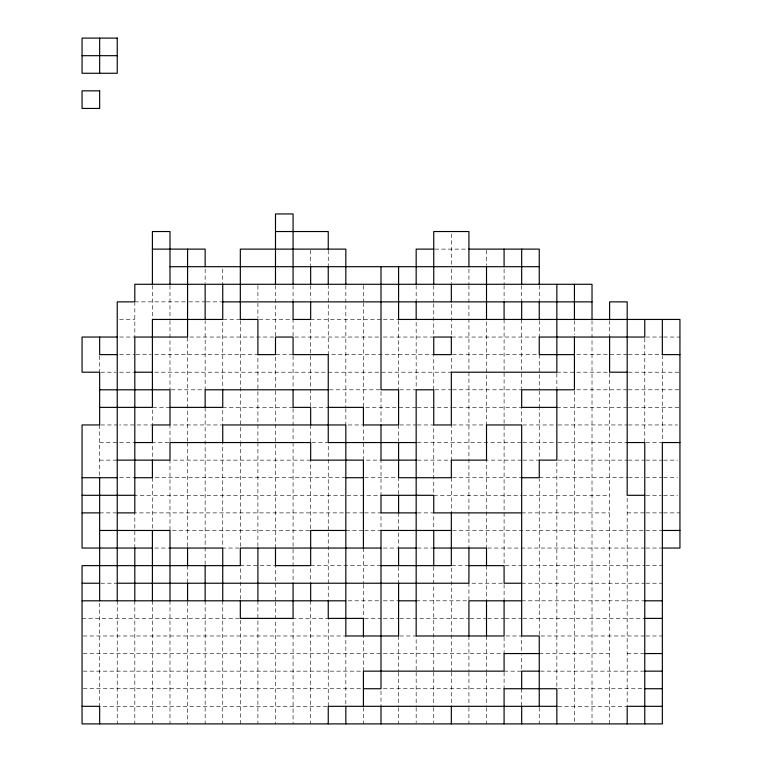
<?xml version="1.0" encoding="UTF-8"?>
<svg xmlns="http://www.w3.org/2000/svg" width="762" height="762" viewBox="0 0 762 762"><rect width="100%" height="100%" fill="white"/><g stroke="black" fill="none" stroke-linecap="round" stroke-linejoin="round"><path stroke-width="0.57" stroke-dasharray="3.81 2.86" d="M434.931 249.117L468.925 249.117M134.817 301.866L187.566 301.866M188.738 301.866L205.149 301.866M206.331 301.866L222.742 301.866M119.577 319.449L134.817 319.449M240.325 319.449L222.742 319.449L222.742 389.792M259.08 319.449L293.075 319.449L293.075 337.042L381 337.042M381 319.449L310.658 319.449L310.658 407.375L328.251 407.375M383.343 319.449L398.583 319.449M119.577 337.042L134.817 337.042L134.817 303.038M383.343 337.042L433.749 337.042L433.749 303.038M645.938 337.042L662.349 337.042M663.531 337.042L679.942 337.042M119.577 354.625L134.817 354.625M135.988 354.625L151.228 354.625M154.743 354.625L257.908 354.625L257.908 441.369M293.075 354.625L275.492 354.625L275.492 389.792M452.514 354.625L539.258 354.625L539.258 389.792M576.777 354.625L627.183 354.625M628.355 354.625L662.349 354.625M100.822 372.208L116.062 372.208M119.577 372.208L133.645 372.208M154.743 372.208L451.342 372.208L451.342 355.797M556.851 372.208L574.434 372.208M576.777 372.208L609.6 372.208M628.355 372.208L679.942 372.208M171.155 389.792L205.149 389.792L205.149 320.631M329.422 389.792L381 389.792L381 424.958M399.755 389.792L416.166 389.792L416.166 319.449M434.931 389.792L451.342 389.792M452.514 389.792L521.675 389.792M576.777 389.792L627.183 389.792M628.355 389.792L679.942 389.792M169.983 407.375L152.4 407.375L152.4 424.958L119.577 424.958M293.075 407.375L222.742 407.375L222.742 424.958L169.983 424.958L169.983 442.551M416.166 407.375L363.417 407.375L363.417 303.038M417.338 407.375L451.342 407.375M452.514 407.375L521.675 407.375L521.675 424.958M556.851 407.375L627.183 407.375M628.355 407.375L679.942 407.375M100.822 424.958L117.234 424.958M348.177 424.958L363.417 424.958L363.417 460.134L381 460.134L381 495.3L134.817 495.3M399.755 424.958L416.166 424.958M417.338 424.958L433.749 424.958L433.749 495.3L521.675 495.3M452.514 424.958L486.508 424.958L486.508 320.631M522.846 424.958L556.851 424.958M558.022 424.958L627.183 424.958M628.355 424.958L677.589 424.958M99.651 442.551L117.234 442.551M119.577 442.551L134.817 442.551M168.812 442.551L152.4 442.551L152.4 460.134M311.829 442.551L328.251 442.551L328.251 599.637M417.338 442.551L521.675 442.551M522.846 442.551L556.851 442.551M558.022 442.551L627.183 442.551M645.938 442.551L662.349 442.551L662.349 355.797M99.651 460.134L117.234 460.134M417.338 460.134L451.342 460.134L451.342 424.958M521.675 460.134L486.508 460.134L486.508 548.049M522.846 460.134L539.258 460.134L539.258 408.546M558.022 460.134L627.183 460.134M628.355 460.134L644.766 460.134M645.938 460.134L662.349 460.134M663.531 460.134L677.589 460.134M119.577 477.717L134.817 477.717M345.834 477.717L152.4 477.717L152.4 530.466M364.588 477.717L398.583 477.717L398.583 495.3M452.514 477.717L521.675 477.717M539.258 477.717L627.183 477.717M628.355 477.717L642.423 477.717M645.938 477.717L662.349 477.717M663.531 477.717L677.589 477.717M522.846 495.3L609.6 495.3M645.938 495.3L661.178 495.3M663.531 495.3L677.589 495.3M99.651 512.883L116.062 512.883M363.417 512.883L134.817 512.883L134.817 548.049M364.588 512.883L381 512.883L381 530.466L364.588 530.466M417.338 512.883L433.749 512.883L433.749 530.466M521.675 512.883L609.6 512.883M627.183 512.883L644.766 512.883M645.938 512.883L662.349 512.883M663.531 512.883L679.942 512.883M345.834 530.466L363.417 530.466M452.514 530.466L644.766 530.466M645.938 530.466L662.349 530.466M154.743 548.049L169.983 548.049M383.343 548.049L398.583 548.049L398.583 512.883M417.338 548.049L433.749 548.049M487.68 548.049L644.766 548.049M645.938 548.049L662.349 548.049M381 565.642L310.658 565.642L310.658 583.225M468.925 565.642L451.342 565.642L451.342 671.151M505.263 565.642L521.675 565.642M522.846 565.642L644.766 565.642M645.938 565.642L662.349 565.642M100.822 583.225L117.234 583.225M521.675 583.225L644.766 583.225M645.938 583.225L662.349 583.225M348.177 600.808L381 600.808M383.343 600.808L398.583 600.808M416.166 600.808L468.925 600.808L468.925 583.225L504.092 583.225L504.092 600.808M521.675 600.808L644.766 600.808M82.058 618.392L240.325 618.392L240.325 723.9M364.588 618.392L381 618.392M383.343 618.392L398.583 618.392M399.755 618.392L468.925 618.392M470.097 618.392L486.508 618.392M487.68 618.392L504.092 618.392M505.263 618.392L521.675 618.392M522.846 618.392L644.766 618.392M83.229 635.975L345.834 635.975L345.834 706.317M399.755 635.975L416.166 635.975L416.166 671.151M644.766 635.975L539.258 635.975L539.258 478.888M645.938 635.975L662.349 635.975M83.229 653.558L504.092 653.558L504.092 635.975L521.675 635.975L521.675 653.558M539.258 653.558L609.6 653.558M627.183 653.558L644.766 653.558M83.229 671.151L363.417 671.151L363.417 637.146M504.092 671.151L521.675 671.151L521.675 654.729M540.429 671.151L644.766 671.151M83.229 688.734L363.417 688.734M383.343 688.734L504.092 688.734L504.092 672.322M558.022 688.734L644.766 688.734M327.069 706.317L99.651 706.317L99.651 600.808M558.022 706.317L627.183 706.317L627.183 497.643M644.766 338.214L644.766 442.551M609.6 320.631L609.6 337.042M609.6 373.38L609.6 723.9M592.017 320.631L592.017 723.9M574.434 320.631L574.434 334.689M574.434 390.963L574.434 723.9M556.851 373.38L556.851 389.792M556.851 462.477L556.851 688.734M539.258 285.455L539.258 301.866M539.258 320.631L539.258 337.042L451.342 337.042L451.342 303.038M539.258 390.963L539.258 407.375M539.258 707.488L539.258 723.9M521.675 285.455L521.675 301.866M521.675 319.449L521.675 372.208M521.675 373.38L521.675 388.62M521.675 688.734L521.675 706.317M504.092 269.043L504.092 284.283M504.092 285.455L504.092 299.523M504.092 319.449L504.092 424.958M504.092 426.129L504.092 565.642M486.508 250.288L486.508 265.528M486.508 565.642L486.508 600.808M486.508 635.975L486.508 671.151M486.508 672.322L486.508 706.317M486.508 707.488L486.508 723.9M468.925 269.043L468.925 284.283M468.925 285.455L468.925 548.049M468.925 635.975L468.925 671.151M468.925 672.322L468.925 706.317M468.925 707.488L468.925 723.9M451.342 233.877L451.342 266.7M451.342 269.043L451.342 283.112M451.342 477.717L451.342 512.883M451.342 672.322L451.342 706.317M433.749 285.455L433.749 301.866M433.749 389.792L433.749 354.625L328.251 354.625L328.251 285.455M433.749 566.814L433.749 671.151M433.749 672.322L433.749 706.317M433.749 707.488L433.749 722.728M416.166 285.455L416.166 301.866M416.166 672.322L416.166 706.317M416.166 707.488L416.166 722.728M398.583 320.631L398.583 389.792M398.583 424.958L398.583 441.369M398.583 566.814L398.583 583.225M398.583 635.975L398.583 671.151M398.583 672.322L398.583 706.317M398.583 707.488L398.583 723.9M381 691.077L381 706.317M363.417 285.455L363.417 301.866M363.417 548.049L363.417 583.225M363.417 584.397L363.417 618.392M363.417 707.488L363.417 723.9M345.834 285.455L345.834 407.375M345.834 408.546L345.834 424.958M328.251 250.288L328.251 266.7M328.251 706.317L328.251 618.392L293.075 618.392L293.075 723.9M310.658 250.288L310.658 266.7M310.658 285.455L310.658 299.523M310.658 424.958L310.658 442.551M310.658 600.808L310.658 723.9M293.075 285.455L293.075 301.866M293.075 355.797L293.075 389.792M293.075 408.546L293.075 441.369M293.075 442.551L293.075 583.225M275.492 285.455L275.492 337.042L187.566 337.042L187.566 441.369M275.492 390.963L275.492 548.049M275.492 600.808L275.492 565.642L240.325 565.642L240.325 600.808M275.492 601.98L275.492 723.9M257.908 285.455L257.908 299.523M257.908 303.038L257.908 318.278M257.908 442.551L257.908 548.049M257.908 600.808L257.908 723.9M240.325 320.631L240.325 441.369M240.325 442.551L240.325 548.049L222.742 548.049L222.742 442.551M222.742 269.043L222.742 284.283M222.742 600.808L222.742 723.9M205.149 269.043L205.149 283.112M205.149 407.375L205.149 565.642M205.149 600.808L205.149 723.9M187.566 442.551L187.566 548.049M187.566 565.642L187.566 583.225M187.566 601.98L187.566 723.9M169.983 285.455L169.983 319.449M169.983 320.631L169.983 389.792M169.983 600.808L169.983 723.9M152.4 285.455L152.4 319.449M152.4 600.808L152.4 723.9M134.817 600.808L134.817 723.9M117.234 600.808L117.234 723.9M99.651 355.797L99.651 372.208M99.651 424.958L99.651 477.717M310.658 460.134L169.983 460.134L169.983 530.466L310.658 530.466L310.658 460.134"/><path stroke-width="1.14" d="M82.058 55.683L117.234 55.683M275.492 231.534L328.251 231.534L328.251 249.117M152.4 249.117L205.149 249.117L205.149 266.7M433.749 249.117L416.166 249.117L416.166 284.283M468.925 249.117L539.258 249.117L539.258 284.283M169.983 266.7L539.258 266.7M222.742 301.866L592.017 301.866M117.234 337.042L82.058 337.042L82.058 372.208L99.651 372.208L99.651 424.958L82.058 424.958L82.058 548.049L152.4 548.049M117.234 354.625L99.651 354.625L99.651 337.042M574.434 354.625L539.258 354.625L539.258 337.042L644.766 337.042L644.766 319.449M679.942 354.625L662.349 354.625L662.349 319.449M134.817 372.208L152.4 372.208M627.183 372.208L609.6 372.208L609.6 337.042M99.651 389.792L169.983 389.792L169.983 424.958L152.4 424.958L152.4 442.551L134.817 442.551M328.251 389.792L205.149 389.792L205.149 407.375M99.651 407.375L152.4 407.375L152.4 319.449L222.742 319.449L222.742 284.283M169.983 407.375L222.742 407.375L222.742 389.792M328.251 407.375L363.417 407.375L363.417 424.958L398.583 424.958L398.583 389.792L381 389.792L381 266.7M556.851 407.375L521.675 407.375L521.675 389.792L574.434 389.792L574.434 337.042M416.166 442.551L328.251 442.551L328.251 354.625L293.075 354.625L293.075 337.042L275.492 337.042L275.492 354.625L257.908 354.625L257.908 319.449L240.325 319.449L240.325 249.117L345.834 249.117L345.834 284.283M627.183 442.551L644.766 442.551L644.766 723.9M679.942 442.551L662.349 442.551L662.349 723.9L82.058 723.9L82.058 565.642L240.325 565.642L240.325 548.049L381 548.049M117.234 460.134L169.983 460.134L169.983 442.551L310.658 442.551L310.658 460.134L363.417 460.134L363.417 548.049M416.166 460.134L381 460.134L381 424.958M82.058 477.717L117.234 477.717M134.817 477.717L152.4 477.717L152.4 460.134M345.834 477.717L363.417 477.717M521.675 477.717L539.258 477.717L539.258 460.134L556.851 460.134L556.851 389.792M82.058 495.3L134.817 495.3M644.766 495.3L627.183 495.3L627.183 301.866L609.6 301.866L609.6 319.449M82.058 512.883L99.651 512.883M117.234 512.883L134.817 512.883L134.817 337.042L187.566 337.042L187.566 249.117M416.166 512.883L381 512.883L381 495.3L433.749 495.3L433.749 512.883L521.675 512.883M99.651 530.466L169.983 530.466L169.983 600.808M345.834 530.466L310.658 530.466L310.658 565.642L275.492 565.642L275.492 548.049M451.342 530.466L381 530.466L381 688.734L363.417 688.734M662.349 530.466L679.942 530.466M169.983 548.049L222.742 548.049L222.742 600.808M416.166 548.049L398.583 548.049L398.583 565.642M433.749 548.049L486.508 548.049L486.508 565.642M662.349 548.049L679.942 548.049L679.942 319.449L398.583 319.449L398.583 266.7M381 565.642L451.342 565.642L451.342 512.883M468.925 565.642L504.092 565.642L504.092 583.225L521.675 583.225M82.058 583.225L99.651 583.225M117.234 583.225L468.925 583.225L468.925 548.049M82.058 600.808L345.834 600.808M398.583 600.808L416.166 600.808M521.675 600.808L468.925 600.808L468.925 635.975M644.766 600.808L662.349 600.808M644.766 618.392L662.349 618.392M539.258 653.558L504.092 653.558L504.092 671.151L363.417 671.151L363.417 706.317M644.766 653.558L662.349 653.558M539.258 671.151L521.675 671.151L521.675 688.734M644.766 671.151L662.349 671.151M644.766 688.734L662.349 688.734M82.058 706.317L99.651 706.317L99.651 723.9M556.851 706.317L328.251 706.317L328.251 723.9M662.349 706.317L627.183 706.317L627.183 723.9M592.017 319.449L592.017 284.283L134.817 284.283L134.817 301.866L117.234 301.866L117.234 600.808M574.434 284.283L574.434 319.449M556.851 284.283L556.851 372.208L451.342 372.208L451.342 424.958L433.749 424.958L433.749 389.792L416.166 389.792L416.166 635.975L504.092 635.975L504.092 600.808M556.851 723.9L556.851 688.734L504.092 688.734L504.092 723.9M539.258 301.866L539.258 319.449M539.258 706.317L539.258 635.975L521.675 635.975L521.675 424.958L486.508 424.958L486.508 460.134L451.342 460.134L451.342 477.717L398.583 477.717L398.583 442.551M521.675 249.117L521.675 284.283M521.675 301.866L521.675 319.449M521.675 706.317L521.675 723.9M504.092 249.117L504.092 266.7M504.092 301.866L504.092 319.449M486.508 266.7L486.508 319.449M486.508 600.808L486.508 635.975M468.925 266.7L468.925 231.534L433.749 231.534L433.749 284.283M451.342 284.283L451.342 301.866M451.342 706.317L451.342 723.9M433.749 530.466L433.749 565.642M416.166 301.866L416.166 319.449M398.583 495.3L398.583 512.883M398.583 583.225L398.583 635.975L345.834 635.975L345.834 424.958L222.742 424.958L222.742 442.551M381 706.317L381 723.9M363.417 635.975L363.417 618.392L328.251 618.392L328.251 600.808M345.834 706.317L345.834 723.9M328.251 266.7L328.251 284.283M310.658 266.7L310.658 284.283M310.658 301.866L310.658 319.449L293.075 319.449L293.075 301.866M310.658 424.958L310.658 407.375L293.075 407.375L293.075 389.792M310.658 583.225L310.658 600.808M293.075 284.283L293.075 213.951L275.492 213.951L275.492 284.283M293.075 583.225L293.075 618.392L240.325 618.392L240.325 600.808M257.908 548.049L257.908 600.808M205.149 284.283L205.149 319.449M205.149 565.642L205.149 600.808M187.566 548.049L187.566 565.642M187.566 583.225L187.566 600.808M169.983 284.283L169.983 231.534L152.4 231.534L152.4 284.283M152.4 530.466L152.4 600.808M134.817 548.049L134.817 600.808M99.651 38.1L99.651 73.266M99.651 477.717L99.651 600.808M117.234 38.1L82.058 38.1L82.058 73.266L117.234 73.266L117.234 38.1M99.651 90.849L82.058 90.849L82.058 108.442L99.651 108.442L99.651 90.849M451.342 337.042L433.749 337.042L433.749 354.625L451.342 354.625L451.342 337.042"/></g></svg>
